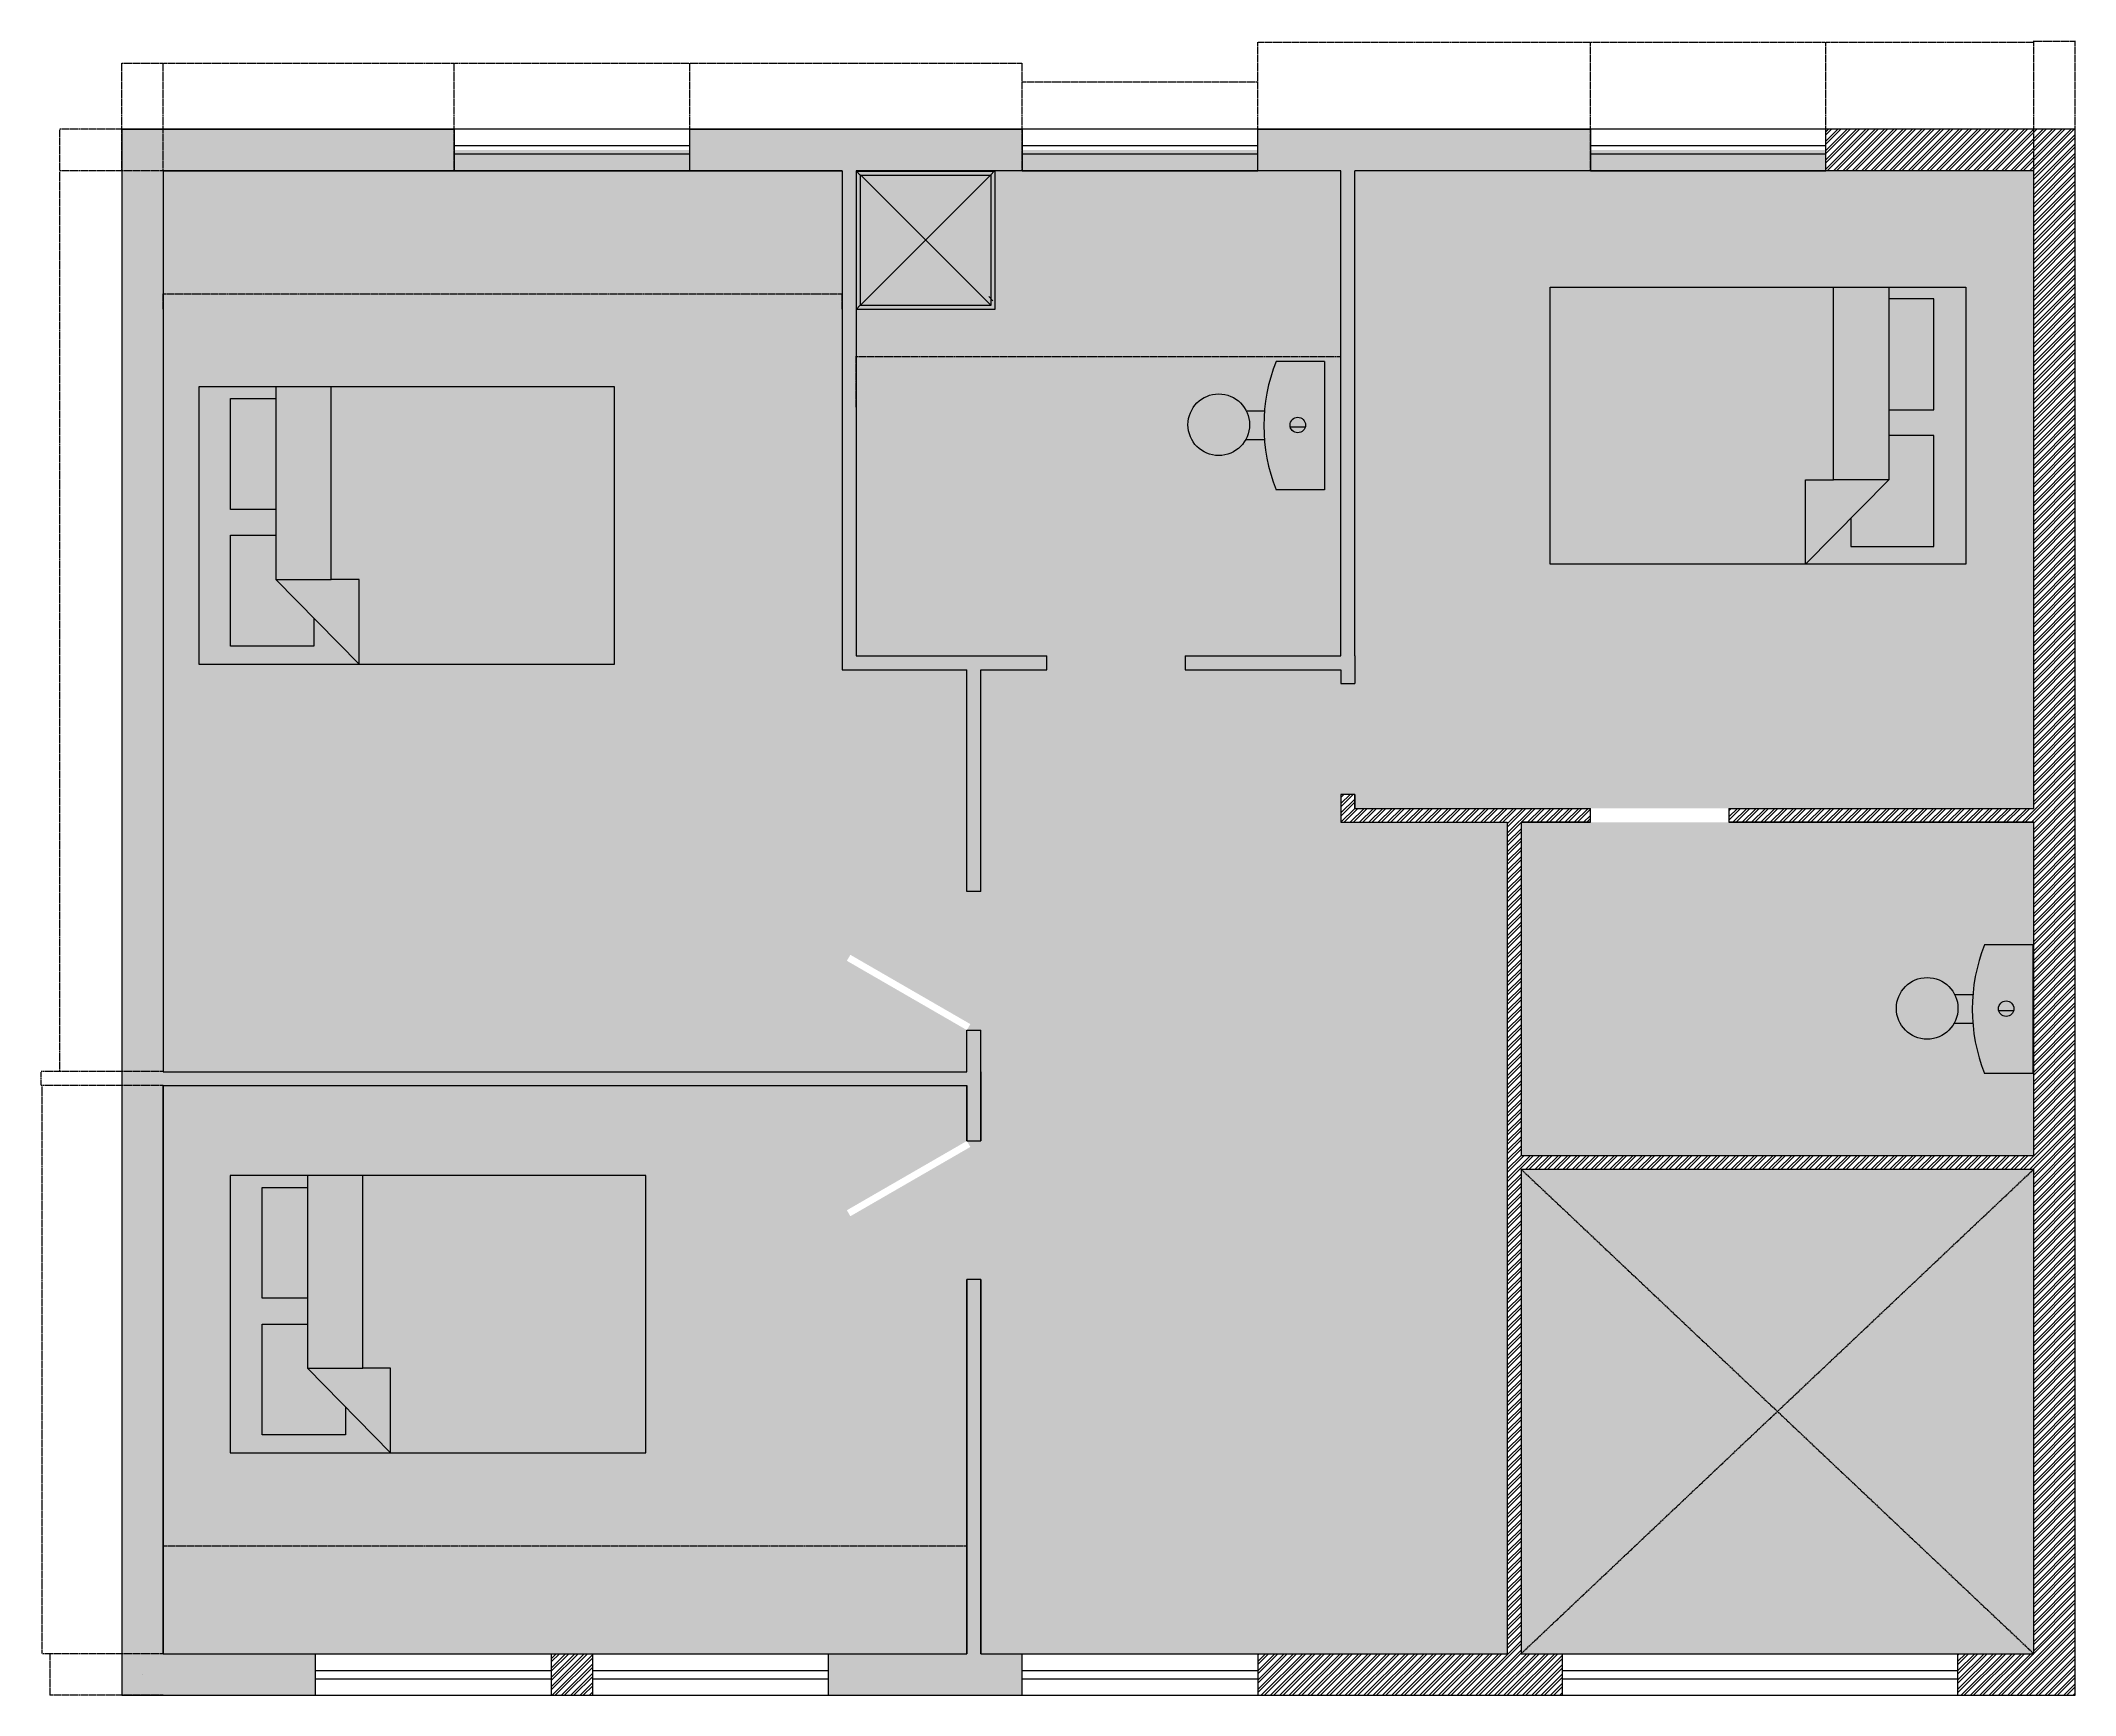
# Model space of a CAD drawing. Header units: millimetres. Extents: x -369 to 14316, y 133 to 12072.
import ezdxf

# ---------------------------------------------------------------- set-up
doc = ezdxf.new("R2010")
doc.units = ezdxf.units.MM
doc.linetypes.add('ACAD_ISO02W100', pattern=[15, 12, -3])
doc.layers.add('furniture', color=10, linetype='Continuous')
doc.layers.add('Layer1', color=50, linetype='ACAD_ISO02W100')
doc.styles.get("Standard").update_dxf_attribs({"font": 'arial.ttf'})
doc.dimstyles.new('ISO-25', dxfattribs={"dimtxt": 2.5, "dimasz": 2.5, "dimexe": 1.25, "dimexo": 0.625, "dimtad": 1, "dimtxsty": 'Standard', "dimcen": 2.5, "dimadec": 0, "dimazin": 0, "dimtfac": 1, "dimtmove": 0, "dimatfit": 3, "dimfxl": 1, "dimarcsym": 0})
pattern_1 = [(45, (-3448.395, -1249.553), (-22.45064, 22.45064), []), (45, (-3425.945, -1249.553), (-22.45064, 22.45064), [15.875, -7.9375])]
pattern_2 = [(45, (-3448.395, -1249.553), (-33.67596, 33.67596), []), (45, (-3425.945, -1249.553), (-33.67596, 33.67596), [])]

# ---------------------------------------------------------------- blocks, each defined once
blk = doc.blocks.new('*D1')
at = {"layer": 'Defpoints', "color": 0, "transparency": 16777216}
for p in [(516, 1227), (6316, 1227), (6316, 1212)]:
    blk.add_point(p, dxfattribs=at)
at = {"layer": 'Layer1', "color": 0, "lineweight": -2, "transparency": 16777216}
for p, q in [((516, 1226), (516, 1211)), ((518, 1212), (6313, 1212)), ((6316, 1226), (6316, 1211))]:
    blk.add_line(p, q, dxfattribs=at)
at = {"layer": 'Layer1', "color": 0, "transparency": 16777216}
for points in [[(518, 1212), (518, 1212), (516, 1212)], [(6313, 1212), (6313, 1212), (6316, 1212)]]:
    blk.add_solid(points, dxfattribs=at)
at = {"layer": 'Layer1', "color": 0, "transparency": 16777216, "insert": (3416, 1214), "char_height": 2.5, "attachment_point": 5}
blk.add_mtext('5800', dxfattribs=at)
blk = doc.blocks.new('*D2')
at = {"layer": 'Defpoints', "color": 0, "transparency": 16777216}
for p in [(516, 433), (-302, 133), (516, 133)]:
    blk.add_point(p, dxfattribs=at)
at = {"layer": 'Layer1', "color": 0, "lineweight": -2, "transparency": 16777216}
for p, q in [((515, 433), (-303, 433)), ((-302, 430), (-302, 135)), ((515, 133), (-303, 133))]:
    blk.add_line(p, q, dxfattribs=at)
at = {"layer": 'Layer1', "color": 0, "transparency": 16777216}
for points in [[(-302, 430), (-301, 430), (-302, 433)], [(-302, 135), (-301, 135), (-302, 133)]]:
    blk.add_solid(points, dxfattribs=at)
at = {"layer": 'Layer1', "color": 0, "transparency": 16777216, "insert": (-303, 283), "char_height": 2.5, "attachment_point": 5, "rotation": 90}
blk.add_mtext('300', dxfattribs=at)
blk = doc.blocks.new('*D3')
at = {"layer": 'Defpoints', "color": 0, "transparency": 16777216}
for p in [(-357, 4533), (516, 4533), (516, 433)]:
    blk.add_point(p, dxfattribs=at)
at = {"layer": 'Layer1', "color": 0, "lineweight": -2, "transparency": 16777216}
for p, q in [((515, 4533), (-358, 4533)), ((-357, 435), (-357, 4530)), ((515, 433), (-358, 433))]:
    blk.add_line(p, q, dxfattribs=at)
at = {"layer": 'Layer1', "color": 0, "transparency": 16777216}
for points in [[(-358, 4530), (-357, 4530), (-357, 4533)], [(-358, 435), (-357, 435), (-357, 433)]]:
    blk.add_solid(points, dxfattribs=at)
at = {"layer": 'Layer1', "color": 0, "transparency": 16777216, "insert": (-359, 2483), "char_height": 2.5, "attachment_point": 5, "rotation": 90}
blk.add_mtext('4100', dxfattribs=at)
blk = doc.blocks.new('*D4')
at = {"layer": 'Defpoints', "color": 0, "transparency": 16777216}
for p in [(-365, 4633), (516, 4633), (516, 4533)]:
    blk.add_point(p, dxfattribs=at)
at = {"layer": 'Layer1', "color": 0, "lineweight": -2, "transparency": 16777216}
for p, q in [((515, 4633), (-366, 4633)), ((-365, 4535), (-365, 4630)), ((515, 4533), (-366, 4533))]:
    blk.add_line(p, q, dxfattribs=at)
at = {"layer": 'Layer1', "color": 0, "transparency": 16777216}
for points in [[(-366, 4630), (-365, 4630), (-365, 4633)], [(-366, 4535), (-365, 4535), (-365, 4533)]]:
    blk.add_solid(points, dxfattribs=at)
at = {"layer": 'Layer1', "color": 0, "transparency": 16777216, "insert": (-367, 4583), "char_height": 2.5, "attachment_point": 5, "rotation": 90}
blk.add_mtext('100', dxfattribs=at)
blk = doc.blocks.new('*D5')
at = {"layer": 'Defpoints', "color": 0, "transparency": 16777216}
for p in [(-230, 11133), (516, 11133), (516, 4633)]:
    blk.add_point(p, dxfattribs=at)
at = {"layer": 'Layer1', "color": 0, "lineweight": -2, "transparency": 16777216}
for p, q in [((515, 11133), (-231, 11133)), ((-230, 4635), (-230, 11130)), ((515, 4633), (-231, 4633))]:
    blk.add_line(p, q, dxfattribs=at)
at = {"layer": 'Layer1', "color": 0, "transparency": 16777216}
for points in [[(-231, 11130), (-230, 11130), (-230, 11133)], [(-231, 4635), (-230, 4635), (-230, 4633)]]:
    blk.add_solid(points, dxfattribs=at)
at = {"layer": 'Layer1', "color": 0, "transparency": 16777216, "insert": (-232, 7883), "char_height": 2.5, "attachment_point": 5, "rotation": 90}
blk.add_mtext('6500', dxfattribs=at)
blk = doc.blocks.new('*D6')
at = {"layer": 'Defpoints', "color": 0, "transparency": 16777216}
for p in [(-230, 11433), (516, 11433), (516, 11133)]:
    blk.add_point(p, dxfattribs=at)
at = {"layer": 'Layer1', "color": 0, "lineweight": -2, "transparency": 16777216}
for p, q in [((515, 11433), (-231, 11433)), ((-230, 11135), (-230, 11430)), ((515, 11133), (-231, 11133))]:
    blk.add_line(p, q, dxfattribs=at)
at = {"layer": 'Layer1', "color": 0, "transparency": 16777216}
for points in [[(-230, 11430), (-230, 11430), (-230, 11433)], [(-230, 11135), (-230, 11135), (-230, 11133)]]:
    blk.add_solid(points, dxfattribs=at)
at = {"layer": 'Layer1', "color": 0, "transparency": 16777216, "insert": (-232, 11283), "char_height": 2.5, "attachment_point": 5, "rotation": 90}
blk.add_mtext('300', dxfattribs=at)
blk = doc.blocks.new('*D7')
at = {"layer": 'Defpoints', "color": 0, "transparency": 16777216}
for p in [(516, 11910), (216, 11133), (516, 11133)]:
    blk.add_point(p, dxfattribs=at)
at = {"layer": 'Layer1', "color": 0, "lineweight": -2, "transparency": 16777216}
for p, q in [((216, 11134), (216, 11911)), ((218, 11910), (513, 11910)), ((516, 11134), (516, 11911))]:
    blk.add_line(p, q, dxfattribs=at)
at = {"layer": 'Layer1', "color": 0, "transparency": 16777216}
for points in [[(218, 11910), (218, 11909), (216, 11910)], [(513, 11910), (513, 11909), (516, 11910)]]:
    blk.add_solid(points, dxfattribs=at)
at = {"layer": 'Layer1', "color": 0, "transparency": 16777216, "insert": (366, 11912), "char_height": 2.5, "attachment_point": 5}
blk.add_mtext('300', dxfattribs=at)
blk = doc.blocks.new('*D8')
at = {"layer": 'Defpoints', "color": 0, "transparency": 16777216}
for p in [(2616, 11910), (516, 11133), (2616, 11133)]:
    blk.add_point(p, dxfattribs=at)
at = {"layer": 'Layer1', "color": 0, "lineweight": -2, "transparency": 16777216}
for p, q in [((516, 11134), (516, 11911)), ((518, 11910), (2613, 11910)), ((2616, 11134), (2616, 11911))]:
    blk.add_line(p, q, dxfattribs=at)
at = {"layer": 'Layer1', "color": 0, "transparency": 16777216}
for points in [[(518, 11910), (518, 11909), (516, 11910)], [(2613, 11910), (2613, 11909), (2616, 11910)]]:
    blk.add_solid(points, dxfattribs=at)
at = {"layer": 'Layer1', "color": 0, "transparency": 16777216, "insert": (1566, 11912), "char_height": 2.5, "attachment_point": 5}
blk.add_mtext('2100', dxfattribs=at)
blk = doc.blocks.new('*D9')
at = {"layer": 'Defpoints', "color": 0, "transparency": 16777216}
for p in [(4316, 11910), (2616, 11133), (4316, 11133)]:
    blk.add_point(p, dxfattribs=at)
at = {"layer": 'Layer1', "color": 0, "lineweight": -2, "transparency": 16777216}
for p, q in [((2616, 11134), (2616, 11911)), ((2618, 11910), (4313, 11910)), ((4316, 11134), (4316, 11911))]:
    blk.add_line(p, q, dxfattribs=at)
at = {"layer": 'Layer1', "color": 0, "transparency": 16777216}
for points in [[(2618, 11910), (2618, 11909), (2616, 11910)], [(4313, 11910), (4313, 11909), (4316, 11910)]]:
    blk.add_solid(points, dxfattribs=at)
at = {"layer": 'Layer1', "color": 0, "transparency": 16777216, "insert": (3466, 11912), "char_height": 2.5, "attachment_point": 5}
blk.add_mtext('1700', dxfattribs=at)
blk = doc.blocks.new('*D10')
at = {"layer": 'Defpoints', "color": 0, "transparency": 16777216}
for p in [(6716, 11910), (4316, 11133), (6716, 11133)]:
    blk.add_point(p, dxfattribs=at)
at = {"layer": 'Layer1', "color": 0, "lineweight": -2, "transparency": 16777216}
for p, q in [((4316, 11134), (4316, 11911)), ((4318, 11910), (6713, 11910)), ((6716, 11134), (6716, 11911))]:
    blk.add_line(p, q, dxfattribs=at)
at = {"layer": 'Layer1', "color": 0, "transparency": 16777216}
for points in [[(4318, 11910), (4318, 11909), (4316, 11910)], [(6713, 11910), (6713, 11909), (6716, 11910)]]:
    blk.add_solid(points, dxfattribs=at)
at = {"layer": 'Layer1', "color": 0, "transparency": 16777216, "insert": (5516, 11912), "char_height": 2.5, "attachment_point": 5}
blk.add_mtext('2400', dxfattribs=at)
blk = doc.blocks.new('*D11')
at = {"layer": 'Defpoints', "color": 0, "transparency": 16777216}
for p in [(8416, 11775), (6716, 11133), (8416, 11133)]:
    blk.add_point(p, dxfattribs=at)
at = {"layer": 'Layer1', "color": 0, "lineweight": -2, "transparency": 16777216}
for p, q in [((6716, 11134), (6716, 11776)), ((6718, 11775), (8413, 11775)), ((8416, 11134), (8416, 11776))]:
    blk.add_line(p, q, dxfattribs=at)
at = {"layer": 'Layer1', "color": 0, "transparency": 16777216}
for points in [[(6718, 11775), (6718, 11774), (6716, 11775)], [(8413, 11775), (8413, 11774), (8416, 11775)]]:
    blk.add_solid(points, dxfattribs=at)
at = {"layer": 'Layer1', "color": 0, "transparency": 16777216, "insert": (7566, 11776), "char_height": 2.5, "attachment_point": 5}
blk.add_mtext('1700', dxfattribs=at)
blk = doc.blocks.new('*D12')
at = {"layer": 'Defpoints', "color": 0, "transparency": 16777216}
for p in [(10816, 12061), (8416, 11133), (10816, 11133)]:
    blk.add_point(p, dxfattribs=at)
at = {"layer": 'Layer1', "color": 0, "lineweight": -2, "transparency": 16777216}
for p, q in [((8416, 11134), (8416, 12062)), ((8418, 12061), (10813, 12061)), ((10816, 11134), (10816, 12062))]:
    blk.add_line(p, q, dxfattribs=at)
at = {"layer": 'Layer1', "color": 0, "transparency": 16777216}
for points in [[(8418, 12061), (8418, 12060), (8416, 12061)], [(10813, 12061), (10813, 12060), (10816, 12061)]]:
    blk.add_solid(points, dxfattribs=at)
at = {"layer": 'Layer1', "color": 0, "transparency": 16777216, "insert": (9616, 12062), "char_height": 2.5, "attachment_point": 5}
blk.add_mtext('2400', dxfattribs=at)
blk = doc.blocks.new('*D13')
at = {"layer": 'Defpoints', "color": 0, "transparency": 16777216}
for p in [(12516, 12061), (10816, 11133), (12516, 11133)]:
    blk.add_point(p, dxfattribs=at)
at = {"layer": 'Layer1', "color": 0, "lineweight": -2, "transparency": 16777216}
for p, q in [((10816, 11134), (10816, 12062)), ((10818, 12061), (12513, 12061)), ((12516, 11134), (12516, 12062))]:
    blk.add_line(p, q, dxfattribs=at)
at = {"layer": 'Layer1', "color": 0, "transparency": 16777216}
for points in [[(10818, 12061), (10818, 12060), (10816, 12061)], [(12513, 12061), (12513, 12060), (12516, 12061)]]:
    blk.add_solid(points, dxfattribs=at)
at = {"layer": 'Layer1', "color": 0, "transparency": 16777216, "insert": (11666, 12062), "char_height": 2.5, "attachment_point": 5}
blk.add_mtext('1700', dxfattribs=at)
blk = doc.blocks.new('*D14')
at = {"layer": 'Defpoints', "color": 0, "transparency": 16777216}
for p in [(14016, 12061), (12516, 11133), (14016, 11133)]:
    blk.add_point(p, dxfattribs=at)
at = {"layer": 'Layer1', "color": 0, "lineweight": -2, "transparency": 16777216}
for p, q in [((12516, 11134), (12516, 12062)), ((12518, 12061), (14013, 12061)), ((14016, 11134), (14016, 12062))]:
    blk.add_line(p, q, dxfattribs=at)
at = {"layer": 'Layer1', "color": 0, "transparency": 16777216}
for points in [[(12518, 12061), (12518, 12060), (12516, 12061)], [(14013, 12061), (14013, 12060), (14016, 12061)]]:
    blk.add_solid(points, dxfattribs=at)
at = {"layer": 'Layer1', "color": 0, "transparency": 16777216, "insert": (13266, 12063), "char_height": 2.5, "attachment_point": 5}
blk.add_mtext('1500', dxfattribs=at)
blk = doc.blocks.new('*D15')
at = {"layer": 'Defpoints', "color": 0, "transparency": 16777216}
for p in [(14316, 12069), (14016, 11133), (14316, 11133)]:
    blk.add_point(p, dxfattribs=at)
at = {"layer": 'Layer1', "color": 0, "lineweight": -2, "transparency": 16777216}
for p, q in [((14016, 11134), (14016, 12070)), ((14018, 12069), (14313, 12069)), ((14316, 11134), (14316, 12070))]:
    blk.add_line(p, q, dxfattribs=at)
at = {"layer": 'Layer1', "color": 0, "transparency": 16777216}
for points in [[(14018, 12069), (14018, 12068), (14016, 12069)], [(14313, 12069), (14313, 12068), (14316, 12069)]]:
    blk.add_solid(points, dxfattribs=at)
at = {"layer": 'Layer1', "color": 0, "transparency": 16777216, "insert": (14166, 12071), "char_height": 2.5, "attachment_point": 5}
blk.add_mtext('300', dxfattribs=at)
blk = doc.blocks.new('*D16')
at = {"layer": 'Defpoints', "color": 0, "transparency": 16777216}
for p in [(516, 10244), (516, 10133), (5416, 10133)]:
    blk.add_point(p, dxfattribs=at)
at = {"layer": 'Layer1', "color": 0, "lineweight": -2, "transparency": 16777216}
for p, q in [((516, 10134), (516, 10245)), ((5413, 10244), (518, 10244)), ((5416, 10134), (5416, 10245))]:
    blk.add_line(p, q, dxfattribs=at)
at = {"layer": 'Layer1', "color": 0, "transparency": 16777216}
for points in [[(518, 10245), (518, 10244), (516, 10244)], [(5413, 10245), (5413, 10244), (5416, 10244)]]:
    blk.add_solid(points, dxfattribs=at)
at = {"layer": 'Layer1', "color": 0, "transparency": 16777216, "insert": (2966, 10246), "char_height": 2.5, "attachment_point": 5}
blk.add_mtext('4900', dxfattribs=at)
blk = doc.blocks.new('*D17')
at = {"layer": 'Defpoints', "color": 0, "transparency": 16777216}
for p in [(9016, 9794), (5516, 9426), (9016, 9426)]:
    blk.add_point(p, dxfattribs=at)
at = {"layer": 'Layer1', "color": 0, "lineweight": -2, "transparency": 16777216}
for p, q in [((5516, 9427), (5516, 9795)), ((5518, 9794), (9013, 9794)), ((9016, 9427), (9016, 9795))]:
    blk.add_line(p, q, dxfattribs=at)
at = {"layer": 'Layer1', "color": 0, "transparency": 16777216}
for points in [[(5518, 9795), (5518, 9794), (5516, 9794)], [(9013, 9795), (9013, 9794), (9016, 9794)]]:
    blk.add_solid(points, dxfattribs=at)
at = {"layer": 'Layer1', "color": 0, "transparency": 16777216, "insert": (7266, 9796), "char_height": 2.5, "attachment_point": 5}
blk.add_mtext('3500', dxfattribs=at)
blk = doc.blocks.new('*D18')
at = {"layer": 'Defpoints', "color": 0, "transparency": 16777216}
for p in [(10316, 3929), (14016, 433), (14016, 433)]:
    blk.add_point(p, dxfattribs=at)
at = {"layer": 'Layer1', "color": 0, "lineweight": -2, "transparency": 16777216}
for p, q in [((10315, 3928), (10315, 3928)), ((10318, 3927), (14014, 435)), ((14016, 433), (14017, 434))]:
    blk.add_line(p, q, dxfattribs=at)
at = {"layer": 'Layer1', "color": 0, "transparency": 16777216}
for points in [[(10318, 3927), (10317, 3927), (10316, 3929)], [(14014, 435), (14014, 434), (14016, 433)]]:
    blk.add_solid(points, dxfattribs=at)
at = {"layer": 'Layer1', "color": 0, "transparency": 16777216, "insert": (12167, 2182), "char_height": 2.5, "attachment_point": 5, "rotation": 316.6238}
blk.add_mtext('5090,39', dxfattribs=at)
blk = doc.blocks.new('*D19')
at = {"layer": 'Defpoints', "color": 0, "transparency": 16777216}
for p in [(14016, 3929), (14016, 3929), (10316, 433)]:
    blk.add_point(p, dxfattribs=at)
at = {"layer": 'Layer1', "color": 0, "lineweight": -2, "transparency": 16777216}
for p, q in [((10318, 435), (14014, 3927)), ((14016, 3928), (14017, 3928)), ((10316, 432), (10317, 432))]:
    blk.add_line(p, q, dxfattribs=at)
at = {"layer": 'Layer1', "color": 0, "transparency": 16777216}
for points in [[(14014, 3927), (14014, 3927), (14016, 3929)], [(10317, 435), (10318, 434), (10316, 433)]]:
    blk.add_solid(points, dxfattribs=at)
at = {"layer": 'Layer1', "color": 0, "transparency": 16777216, "insert": (12164, 2182), "char_height": 2.5, "attachment_point": 5, "rotation": 43.3762}
blk.add_mtext('5090,39', dxfattribs=at)

msp = doc.modelspace()

# ---------------------------------------------------------------- hatches: boundary and pattern name
h = msp.add_hatch()
h.set_pattern_fill('ANSI33', color=256, scale=5)
h.set_pattern_definition(pattern_1)
h.paths.add_polyline_path([(2615.881, 11432.879), (215.881, 11432.879), (215.881, 132.879), (1615.881, 132.879), (1615.881, 432.879), (515.881, 432.879), (515.881, 4532.879), (6315.881, 4532.879), (6315.881, 4132.879), (6415.881, 4132.879), (6415.881, 4932.879), (6315.881, 4932.879), (6315.881, 4632.879), (515.881, 4632.879), (515.881, 11132.879), (2615.881, 11132.879)])
h.paths.add_polyline_path([(6715.881, 432.879), (6415.881, 432.879), (6415.881, 3132.879), (6315.881, 3132.879), (6315.881, 432.879), (5315.881, 432.879), (5315.881, 132.879), (6715.881, 132.879)], flags=17)
h.paths.add_polyline_path([(6892.116, 7532.879), (6892.116, 7632.879), (5515.881, 7632.879), (5515.881, 11132.879), (6715.881, 11132.879), (6715.881, 11432.879), (4315.881, 11432.879), (4315.881, 11132.879), (5415.881, 11132.879), (5415.881, 7532.879), (6315.881, 7532.879), (6315.881, 5932.879), (6415.881, 5932.879), (6415.881, 7532.879)])
h.paths.add_polyline_path([(9015.881, 7432.879), (9115.881, 7432.879), (9115.881, 11132.879), (10815.881, 11132.879), (10815.881, 11432.879), (8415.881, 11432.879), (8415.881, 11132.879), (9015.881, 11132.879), (9015.881, 7632.879), (7892.116, 7632.879), (7892.116, 7532.879), (9015.881, 7532.879)])
h = msp.add_hatch()
h.set_pattern_fill('ANSI33', color=256, scale=5)
h.set_pattern_definition(pattern_1)
h.paths.add_polyline_path([(14015.881, 3928.88), (14015.881, 432.879), (10315.881, 432.879), (10315.881, 3928.88)], flags=16)
h.paths.add_polyline_path([(10315.881, 4028.88), (10315.881, 6432.879), (14015.881, 6432.879), (14015.881, 4028.88)], flags=16)
h.paths.add_polyline_path([(9115.881, 6532.879), (9115.881, 6632.879), (9015.881, 6632.879), (9015.881, 6432.879), (10215.881, 6432.879), (10215.881, 432.879), (6415.881, 432.879), (6415.881, 3132.879), (6315.881, 3132.879), (6315.881, 432.879), (515.881, 432.879), (515.881, 4532.879), (6315.881, 4532.879), (6315.881, 4132.879), (6415.881, 4132.879), (6415.881, 4932.879), (6315.881, 4932.879), (6315.881, 4632.879), (515.881, 4632.879), (515.881, 11132.879), (2615.881, 11132.879), (2615.881, 11282.879), (4315.881, 11282.879), (4315.881, 11432.879), (6715.881, 11432.879), (6715.881, 11282.879), (8415.881, 11282.879), (8415.881, 11432.879), (10815.881, 11432.879), (10815.881, 11282.879), (12515.881, 11282.879), (12515.881, 11132.879), (14015.881, 11132.879), (14015.881, 6532.879)])
h.paths.add_polyline_path([(6340.881, 4089.578), (5474.856, 3589.578), (5449.856, 3632.879), (6315.881, 4132.879)], flags=16)
h.paths.add_polyline_path([(6315.881, 4932.879), (5449.856, 5432.879), (5474.856, 5476.18), (6340.881, 4976.18)], flags=16)
h.paths.add_polyline_path([(5841.514, 3259.947), (5847.171, 3256.681), (5849.747, 3261.143), (5844.09, 3264.409)], flags=24)
h.paths.add_polyline_path([(10815.881, 6532.879), (10815.881, 6432.879), (11815.881, 6432.879), (11815.881, 6532.879)], flags=0)
h = msp.add_hatch()
h.set_pattern_fill('ANSI32', color=256, scale=5)
h.set_pattern_definition(pattern_2)
h.paths.add_polyline_path([(14315.881, 11432.879), (12515.881, 11432.879), (12515.881, 11132.879), (14015.881, 11132.879), (14015.881, 6532.879), (11815.881, 6532.879), (11815.881, 6432.879), (14015.881, 6432.879), (14015.881, 4028.88), (10315.881, 4028.88), (10315.881, 6432.879), (10815.881, 6432.879), (10815.881, 6532.879), (9115.881, 6532.879), (9115.881, 6632.879), (9015.881, 6632.879), (9015.881, 6432.879), (10215.881, 6432.879), (10215.881, 432.879), (8415.881, 432.879), (8415.881, 132.879), (10615.881, 132.879), (10615.881, 432.879), (10315.881, 432.879), (10315.881, 3928.88), (14015.881, 3928.88), (14015.881, 432.879), (13465.881, 432.879), (13465.881, 132.879), (14315.881, 132.879)])
h = msp.add_hatch()
h.set_pattern_fill('ANSI32', color=256, scale=5)
h.set_pattern_definition(pattern_2)
h.paths.add_polyline_path([(3615.881, 432.879), (3315.881, 432.879), (3315.881, 132.879), (3615.881, 132.879)])

# ---------------------------------------------------------------- linework, layer by layer
for p, q in [((215.881, 11432.879), (2615.881, 11432.879)), ((2615.881, 11432.879), (2615.881, 11132.879)), ((4315.881, 11132.879), (4315.881, 11432.879)), ((4315.881, 11432.879), (6715.881, 11432.879)), ((6715.881, 11432.879), (6715.881, 11132.879)), ((8415.881, 11132.879), (8415.881, 11432.879)), ((8415.881, 11432.879), (10815.881, 11432.879)), ((10815.881, 11432.879), (10815.881, 11132.879)), ((12515.881, 11132.879), (12515.881, 11432.879)), ((515.881, 11132.879), (5415.881, 11132.879)), ((2615.881, 11132.879), (4315.881, 11132.879)), ((5415.881, 11132.879), (5415.881, 7532.879)), ((5515.881, 11132.879), (5515.881, 7632.879)), ((5545.881, 11102.879), (5515.881, 11132.879)), ((6485.881, 11102.879), (6515.881, 11132.879)), ((6715.881, 11132.879), (8415.881, 11132.879)), ((9015.881, 7632.879), (9015.881, 11132.879)), ((9115.881, 7632.879), (9115.881, 11132.879)), ((10815.881, 11132.879), (12515.881, 11132.879)), ((5545.881, 10162.879), (5515.881, 10132.879)), ((5415.881, 7532.879), (6315.881, 7532.879)), ((5515.881, 7632.879), (6892.116, 7632.879)), ((6315.881, 5932.879), (6315.881, 7532.879)), ((6415.881, 7532.879), (6892.116, 7532.879)), ((6415.881, 5932.879), (6415.881, 7532.879)), ((6415.881, 7532.879), (6892.116, 7532.879)), ((6892.116, 7532.879), (6892.116, 7632.879)), ((7892.116, 7632.879), (7892.116, 7532.879)), ((7892.116, 7632.879), (9015.881, 7632.879)), ((7892.116, 7532.879), (9015.881, 7532.879)), ((9015.881, 7532.879), (9015.881, 7432.879)), ((9115.881, 7632.879), (9115.881, 7432.879)), ((9015.881, 7432.879), (9115.881, 7432.879)), ((9115.881, 6632.879), (9015.881, 6632.879)), ((9015.881, 6632.879), (9015.881, 6432.879)), ((9115.881, 6532.879), (9115.881, 6632.879)), ((9115.881, 6632.879), (9115.881, 6532.879)), ((9115.881, 6532.879), (10815.881, 6532.879)), ((10815.881, 6432.879), (10815.881, 6532.879)), ((11815.881, 6532.879), (11815.881, 6432.879)), ((11815.881, 6532.879), (14015.881, 6532.879)), ((9015.881, 6432.879), (10215.881, 6432.879)), ((10215.881, 6432.879), (10215.881, 432.879)), ((10315.881, 6432.879), (10315.881, 4028.381)), ((10315.881, 6432.879), (10815.881, 6432.879)), ((10315.881, 6432.879), (10315.881, 4028.381)), ((10315.881, 6432.879), (10815.881, 6432.879)), ((10815.881, 6432.879), (10315.881, 6432.879)), ((14015.881, 6432.879), (11815.881, 6432.879)), ((11815.881, 6432.879), (14015.881, 6432.879)), ((6415.881, 5932.879), (6315.881, 5932.879)), ((6315.881, 4632.879), (6315.881, 4932.879)), ((6315.881, 4632.879), (6315.881, 4932.879)), ((6315.881, 4932.879), (6415.881, 4932.879)), ((6415.881, 4132.879), (6415.881, 4932.879)), ((515.881, 4632.879), (6315.881, 4632.879)), ((6415.881, 4632.879), (6415.881, 4132.879)), ((515.881, 432.879), (515.881, 4532.879)), ((515.881, 4532.879), (6315.881, 4532.879)), ((6315.881, 4532.879), (6315.881, 4132.879)), ((6315.881, 4532.879), (6315.881, 4132.879)), ((6315.881, 4132.879), (6315.881, 4532.879)), ((6315.881, 4132.879), (6415.881, 4132.879)), ((10315.881, 4028.88), (14015.881, 4028.88)), ((10315.881, 3928.88), (14015.881, 3928.88)), ((10315.881, 3928.88), (10315.881, 432.879)), ((10315.881, 3928.88), (10315.881, 3432.879)), ((6315.881, 432.879), (6315.881, 3132.879)), ((6415.881, 3132.879), (6315.881, 3132.879)), ((6315.881, 3132.879), (6315.881, 432.879)), ((6415.881, 432.879), (6415.881, 3132.879)), ((6415.881, 3132.879), (6415.881, 432.879)), ((1615.881, 132.879), (1615.881, 432.879)), ((1615.881, 432.879), (3315.881, 432.879)), ((3315.881, 432.879), (3315.881, 132.879)), ((3615.881, 132.879), (3615.881, 432.879)), ((3615.881, 432.879), (5315.881, 432.879)), ((5315.881, 432.879), (5315.881, 132.879)), ((6715.881, 132.879), (6715.881, 432.879)), ((6715.881, 432.879), (8415.881, 432.879)), ((8415.881, 432.879), (8415.881, 132.879)), ((10615.881, 132.879), (10615.881, 432.879)), ((10615.881, 432.879), (13465.881, 432.879)), ((13465.881, 432.879), (13465.881, 132.879)), ((215.881, 132.879), (1615.881, 132.879)), ((3315.881, 132.879), (3615.881, 132.879)), ((5315.881, 132.879), (6715.881, 132.879)), ((8415.881, 132.879), (10615.881, 132.879))]:
    msp.add_line(p, q)
for points in [[(14315.881, 132.879), (14315.881, 11432.879), (215.881, 11432.879), (215.881, 132.879)], [(365.881, 282.879), (365.881, 282.879)]]:
    msp.add_lwpolyline(points, close=True)
for points in [[(4315.881, 11312.879), (2615.881, 11312.879)], [(8415.881, 11312.879), (6715.881, 11312.879)], [(12515.881, 11312.879), (10815.881, 11312.879)], [(4315.881, 11252.879), (2615.881, 11252.879)], [(8415.881, 11252.879), (6715.881, 11252.879)], [(12515.881, 11252.879), (10815.881, 11252.879)], [(5415.881, 11132.879), (515.881, 11132.879), (515.881, 4632.879)], [(9015.881, 11132.879), (5515.881, 11132.879)], [(14015.881, 6532.879), (14015.881, 11132.879), (9115.881, 11132.879)], [(14015.881, 4028.88), (14015.881, 6432.879)], [(515.881, 4532.879), (515.881, 432.879), (6315.881, 432.879)], [(10315.881, 432.879), (14015.881, 432.879), (14015.881, 3928.88)], [(1615.881, 312.879), (3315.881, 312.879)], [(3615.881, 312.879), (5315.881, 312.879)], [(6415.881, 432.879), (10215.881, 432.879)], [(6715.881, 312.879), (8415.881, 312.879)], [(10615.881, 312.879), (13465.881, 312.879)], [(1615.881, 252.879), (3315.881, 252.879)], [(3615.881, 252.879), (5315.881, 252.879)], [(6715.881, 252.879), (8415.881, 252.879)], [(10615.881, 252.879), (13465.881, 252.879)]]:
    msp.add_lwpolyline(points)
at = {"layer": 'furniture'}
for p, q in [((5548.75, 11103.234), (6488.75, 10163.234)), ((6488.75, 11103.234), (5548.75, 10163.234)), ((10526.712, 8293.864), (10526.712, 10293.864)), ((10526.712, 10293.864), (13526.712, 10293.864)), ((12570.413, 8904.32), (12570.413, 10293.864)), ((12970.413, 10293.864), (12970.413, 8904.32)), ((13526.712, 10293.864), (13526.712, 8293.864)), ((6473.625, 10225.876), (6503.625, 10195.876)), ((13295.897, 10209.181), (12970.413, 10209.181)), ((12970.413, 10209.181), (12970.413, 9409.181)), ((13295.897, 9409.181), (13295.897, 10209.181)), ((12970.413, 9409.181), (13295.897, 9409.181)), ((13295.897, 9223.342), (12970.413, 9223.342)), ((13295.897, 8423.342), (13295.897, 9223.342)), ((12970.413, 8904.32), (12369.346, 8293.864)), ((12369.346, 8293.864), (12369.346, 8904.32)), ((12369.346, 8904.32), (12570.413, 8904.32)), ((12970.413, 8904.32), (12570.413, 8904.32)), ((12695.897, 8625.516), (12695.897, 8423.342)), ((12695.897, 8423.342), (13295.897, 8423.342)), ((13526.712, 8293.864), (10526.712, 8293.864)), ((14010.169, 5547.138), (13660.169, 5547.138)), ((14008.889, 5550.589), (14008.889, 4623.958)), ((13573.653, 5187.866), (13446.096, 5187.866)), ((13762.651, 5073.462), (13870.886, 5073.462)), ((13573.653, 4979.779), (13439.972, 4979.779)), ((14010.169, 4620.507), (13660.169, 4620.507))]:
    msp.add_line(p, q, dxfattribs=at)
at = {"layer": 'furniture', "color": 1}
for p, q in [((8897.441, 9758.387), (8547.441, 9758.387)), ((8897.441, 9758.387), (8897.441, 8831.756)), ((771.518, 9574.047), (771.518, 7574.047)), ((3771.518, 9574.047), (771.518, 9574.047)), ((1327.817, 9574.047), (1327.817, 8184.504)), ((1727.817, 8184.504), (1727.817, 9574.047)), ((3771.518, 7574.047), (3771.518, 9574.047)), ((1002.333, 8689.365), (1002.333, 9489.365)), ((1002.333, 9489.365), (1327.817, 9489.365)), ((1327.817, 9489.365), (1327.817, 8689.365)), ((8460.925, 9399.115), (8333.368, 9399.115)), ((8649.923, 9284.711), (8758.158, 9284.711)), ((8460.925, 9191.028), (8327.244, 9191.028)), ((8897.441, 8831.756), (8547.441, 8831.756)), ((1327.817, 8689.365), (1002.333, 8689.365)), ((1002.333, 7703.526), (1002.333, 8503.526)), ((1002.333, 8503.526), (1327.817, 8503.526)), ((1327.817, 8184.504), (1727.817, 8184.504)), ((1327.817, 8184.504), (1928.884, 7574.047)), ((1928.884, 8184.504), (1727.817, 8184.504)), ((1928.884, 7574.047), (1928.884, 8184.504)), ((1602.333, 7905.7), (1602.333, 7703.526)), ((1602.333, 7703.526), (1002.333, 7703.526)), ((771.518, 7574.047), (3771.518, 7574.047)), ((999.656, 3882.555), (999.656, 1882.555)), ((3999.656, 3882.555), (999.656, 3882.555)), ((1555.955, 3882.555), (1555.955, 2493.011)), ((1955.955, 2493.011), (1955.955, 3882.555)), ((3999.656, 1882.555), (3999.656, 3882.555)), ((1230.471, 2997.872), (1230.471, 3797.872)), ((1230.471, 3797.872), (1555.955, 3797.872)), ((1555.955, 3797.872), (1555.955, 2997.872)), ((1555.955, 2997.872), (1230.471, 2997.872)), ((1230.471, 2012.033), (1230.471, 2812.033)), ((1230.471, 2812.033), (1555.955, 2812.033)), ((1555.955, 2493.011), (1955.955, 2493.011)), ((1555.955, 2493.011), (2157.022, 1882.555)), ((2157.022, 2493.011), (1955.955, 2493.011)), ((2157.022, 1882.555), (2157.022, 2493.011)), ((1830.471, 2214.207), (1830.471, 2012.033)), ((1830.471, 2012.033), (1230.471, 2012.033)), ((999.656, 1882.555), (3999.656, 1882.555))]:
    msp.add_line(p, q, dxfattribs=at)
at = {"layer": 'furniture'}
for points in [[(5518.326, 11131.515), (6518.326, 11131.515), (6518.326, 10131.515), (5518.326, 10131.515)], [(5548.326, 11101.515), (6488.326, 11101.515), (6488.326, 10161.515), (5548.326, 10161.515)]]:
    msp.add_lwpolyline(points, close=True, dxfattribs=at)
at = {"layer": 'furniture', "color": 1}
for centre, radius in [((8133.874, 9300.852), 222.381), ((8704.04, 9298.684), 55.892)]:
    msp.add_circle(centre, radius, dxfattribs=at)
at = {"layer": 'furniture'}
for centre, radius in [((13246.603, 5089.604), 222.381), ((13816.768, 5087.435), 55.892)]:
    msp.add_circle(centre, radius, dxfattribs=at)
at = {"layer": 'furniture', "color": 1}
msp.add_arc((9724.227, 9295.071), 1264.708, 158.5098143, 201.4901857, dxfattribs=at)
at = {"layer": 'furniture'}
msp.add_arc((14836.955, 5083.823), 1264.708, 158.5098143, 201.4901857, dxfattribs=at)

# ---------------------------------------------------------------- dimensions: what is measured, and where the dimension line sits
at = {"layer": 'Layer1'}
for base, p1, p2, picture, middle in [((10815.881, 12060.508), (8415.881, 11132.879), (10815.881, 11132.879), '*D12', (9615.881, 12062.41)), ((12515.881, 12060.508), (10815.881, 11132.879), (12515.881, 11132.879), '*D13', (11665.881, 12062.41)), ((14015.881, 12060.66), (12515.881, 11132.879), (14015.881, 11132.879), '*D14', (13265.881, 12062.561)), ((14315.881, 12068.599), (14015.881, 11132.879), (14315.881, 11132.879), '*D15', (14165.881, 12070.501)), ((515.881, 11909.789), (215.881, 11132.879), (515.881, 11132.879), '*D7', (365.881, 11911.691)), ((2615.881, 11909.789), (515.881, 11132.879), (2615.881, 11132.879), '*D8', (1565.881, 11911.69)), ((4315.881, 11909.789), (2615.881, 11132.879), (4315.881, 11132.879), '*D9', (3465.881, 11911.69)), ((6715.881, 11909.698), (4315.881, 11132.879), (6715.881, 11132.879), '*D10', (5515.881, 11911.6)), ((8415.881, 11774.524), (6715.881, 11132.879), (8415.881, 11132.879), '*D11', (7565.881, 11776.425)), ((515.881, 10244.155), (5415.881, 10132.879), (515.881, 10132.879), '*D16', (2965.881, 10246.057)), ((9015.881, 9794.224), (5515.881, 9426.18), (9015.881, 9426.18), '*D17', (7265.881, 9796.127)), ((6315.881, 1212.048), (515.881, 1226.829), (6315.881, 1226.829), '*D1', (3415.881, 1213.949))]:
    dim = msp.add_linear_dim(base=base, p1=p1, p2=p2, dimstyle='ISO-25', dxfattribs=at)
    dim.commit()
    dim.dimension.update_dxf_attribs({"geometry": picture, "text_midpoint": middle})
for base, p1, p2, picture, middle in [((-229.97, 11432.879), (515.881, 11132.879), (515.881, 11432.879), '*D6', (-231.873, 11282.879)), ((-230.222, 11132.879), (515.881, 4632.879), (515.881, 11132.879), '*D5', (-232.124, 7882.879)), ((-365.137, 4632.879), (515.881, 4532.879), (515.881, 4632.879), '*D4', (-367.039, 4582.879)), ((-357.206, 4532.879), (515.881, 432.879), (515.881, 4532.879), '*D3', (-359.108, 2482.879)), ((-301.504, 132.879), (515.881, 432.879), (515.881, 132.879), '*D2', (-303.407, 282.879))]:
    dim = msp.add_linear_dim(base=base, p1=p1, p2=p2, angle=90, dimstyle='ISO-25', dxfattribs=at)
    dim.commit()
    dim.dimension.update_dxf_attribs({"geometry": picture, "text_midpoint": middle})
for p1, p2, picture, middle in [((10315.881, 3928.88), (14015.881, 432.879), '*D18', (12167.342, 2182.426)), ((10315.881, 432.879), (14015.881, 3928.88), '*D19', (12164.42, 2182.426))]:
    dim = msp.add_aligned_dim(p1=p1, p2=p2, distance=0, dimstyle='ISO-25', dxfattribs=at)
    dim.commit()
    dim.dimension.update_dxf_attribs({"geometry": picture, "text_midpoint": middle})

doc.saveas('drawing.dxf')
